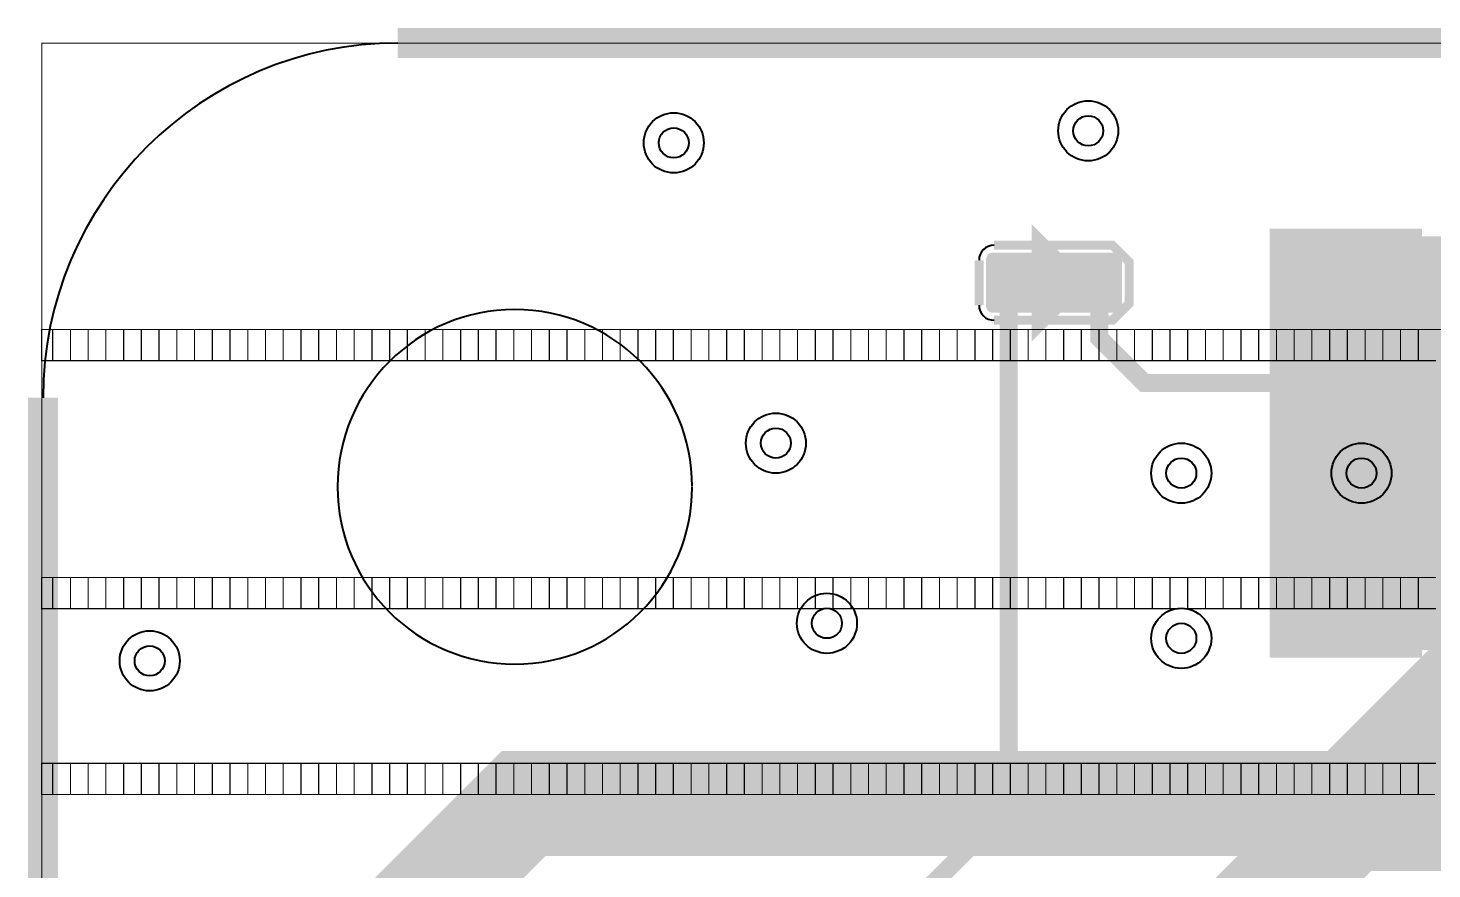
# Model space of a CAD drawing. Extents: x -57 to 2380, y -38 to 1737.
# Drawn here: x -5 to 462.4, y 1398.2 to 1678.2 of the extents above; entities that cross this region are included whole.
import ezdxf

# ---------------------------------------------------------------- set-up
doc = ezdxf.new("R2010")
doc.units = 9
for name, color, linetype, true_color in [('BoardOutline', 7, 'Continuous', 0xff00ff), ('BottomLayer', 7, 'Continuous', 0x0000ff), ('Document', 7, 'Continuous', 0xffffff), ('Hole', 7, 'Continuous', 0x222222), ('Multi-Layer', 7, 'Continuous', 0xc0c0c0), ('TopLayer', 7, 'Continuous', 0xff0000), ('TopSilkLayer', 7, 'Continuous', 0xffff00)]:
    doc.layers.add(name, color=color, linetype=linetype, true_color=true_color)

msp = doc.modelspace()

# ---------------------------------------------------------------- hatches: boundary and pattern name
at = {"layer": 'Document'}
for points in [[(769.13, 1608.89), (410.87, 1608.89), (410.87, 1471.1), (769.13, 1471.1)], [(316.64, 1583.42), (356.64, 1583.42), (356.64, 1603.42), (316.64, 1603.42)], [(334.14, 1593.42), (334.14, 1600.92), (341.64, 1593.42), (334.14, 1585.92)]]:
    msp.add_hatch(color=256, dxfattribs=at).paths.add_polyline_path(points)
at = {"layer": 'TopLayer'}
for points in [[(316.25, 1583.42), (315.98, 1583.44), (315.71, 1583.49), (315.45, 1583.57), (315.2, 1583.68), (314.96, 1583.82), (314.75, 1583.99), (314.55, 1584.19), (314.38, 1584.4), (314.24, 1584.64), (314.13, 1584.89), (314.05, 1585.15), (314, 1585.42), (313.98, 1585.7), (313.98, 1601.15), (314, 1601.42), (314.05, 1601.69), (314.13, 1601.95), (314.24, 1602.2), (314.38, 1602.44), (314.55, 1602.66), (314.75, 1602.85), (314.96, 1603.02), (315.2, 1603.16), (315.45, 1603.27), (315.71, 1603.36), (315.98, 1603.41), (316.25, 1603.42), (326.86, 1603.42), (327.14, 1603.41), (327.41, 1603.36), (327.67, 1603.27), (327.92, 1603.16), (328.16, 1603.02), (328.37, 1602.85), (328.57, 1602.66), (328.73, 1602.44), (328.88, 1602.2), (328.99, 1601.95), (329.07, 1601.69), (329.12, 1601.42), (329.14, 1601.15), (329.14, 1585.7), (329.12, 1585.42), (329.07, 1585.15), (328.99, 1584.89), (328.88, 1584.64), (328.73, 1584.4), (328.57, 1584.19), (328.37, 1583.99), (328.16, 1583.82), (327.92, 1583.68), (327.67, 1583.57), (327.41, 1583.49), (327.14, 1583.44), (326.86, 1583.42)], [(346.41, 1583.42), (346.14, 1583.44), (345.87, 1583.49), (345.6, 1583.57), (345.35, 1583.68), (345.12, 1583.82), (344.9, 1583.99), (344.71, 1584.19), (344.54, 1584.4), (344.4, 1584.64), (344.28, 1584.89), (344.2, 1585.15), (344.15, 1585.42), (344.14, 1585.7), (344.14, 1601.15), (344.15, 1601.42), (344.2, 1601.69), (344.28, 1601.95), (344.4, 1602.2), (344.54, 1602.44), (344.71, 1602.66), (344.9, 1602.85), (345.12, 1603.02), (345.35, 1603.16), (345.6, 1603.27), (345.87, 1603.36), (346.14, 1603.41), (346.41, 1603.42), (357.02, 1603.42), (357.29, 1603.41), (357.57, 1603.36), (357.83, 1603.27), (358.08, 1603.16), (358.31, 1603.02), (358.53, 1602.85), (358.72, 1602.66), (358.89, 1602.44), (359.03, 1602.2), (359.15, 1601.95), (359.23, 1601.69), (359.28, 1601.42), (359.29, 1601.15), (359.29, 1585.7), (359.28, 1585.42), (359.23, 1585.15), (359.15, 1584.89), (359.03, 1584.64), (358.89, 1584.4), (358.72, 1584.19), (358.53, 1583.99), (358.31, 1583.82), (358.08, 1583.68), (357.83, 1583.57), (357.57, 1583.49), (357.29, 1583.44), (357.02, 1583.42)]]:
    msp.add_hatch(color=256, dxfattribs=at).paths.add_polyline_path(points)

# ---------------------------------------------------------------- linework, layer by layer
at = {"layer": 'BoardOutline', "const_width": 10}
for points in [[(2165.35, 1673.22), (118.11, 1673.22)], [(0, 1555.11), (0, 118.11)]]:
    msp.add_lwpolyline(points, dxfattribs=at)
at = {"layer": 'BoardOutline'}
for centre, radius, start, end in [((118.11, 1555.11), 118.11, 90, 180), ((157.09, 1525.46), 59.05, 0.0728, 359.9272)]:
    msp.add_arc(centre, radius, start, end, dxfattribs=at)
at = {"layer": 'BottomLayer', "const_width": 35}
msp.add_lwpolyline([(1900, 215), (1860, 215), (1760, 115), (325, 115), (55, 385), (55, 725), (30, 750), (30, 1290), (160, 1420), (434.96, 1420), (490, 1475.04), (490, 1604.96)], dxfattribs=at)
at = {"layer": 'Document'}
for points, const_width in [([(-0.4, 1673.17), (2283.06, 1673.17), (2283.06, 836.56), (2283.06, -0.05), (-0.4, -0.05), (-0.4, 836.56), (-0.4, 1673.17)], 0.39), ([(334.14, 1593.42), (334.14, 1600.92), (341.64, 1593.42), (334.14, 1585.92), (334.14, 1593.42)], 10)]:
    msp.add_lwpolyline(points, close=True, dxfattribs=dict(at, const_width=const_width))
at = {"layer": 'Document', "const_width": 0.39}
for points in [[(547.33, 1577.82), (-0.54, 1577.82), (-0.54, 1567.47), (3.19, 1567.47), (9.1, 1567.47), (15, 1567.47), (20.91, 1567.47), (26.81, 1567.47), (32.72, 1567.47), (38.62, 1567.47), (44.53, 1567.47), (50.43, 1567.47), (56.34, 1567.47), (62.25, 1567.47), (68.15, 1567.47), (74.06, 1567.47), (79.96, 1567.47), (85.87, 1567.47), (91.77, 1567.47), (97.68, 1567.47), (103.58, 1567.47), (109.49, 1567.47), (115.4, 1567.47), (121.3, 1567.47), (127.21, 1567.47), (133.11, 1567.47), (139.02, 1567.47), (144.92, 1567.47), (150.83, 1567.47), (156.73, 1567.47), (162.64, 1567.47), (168.54, 1567.47), (174.45, 1567.47), (180.36, 1567.47), (186.26, 1567.47), (192.17, 1567.47), (198.07, 1567.47), (203.98, 1567.47), (209.88, 1567.47), (215.79, 1567.47), (221.69, 1567.47), (227.6, 1567.47), (233.51, 1567.47), (239.41, 1567.47), (245.32, 1567.47), (251.22, 1567.47), (257.13, 1567.47), (263.03, 1567.47), (268.94, 1567.47), (268.94, 1577.82)], [(3.19, 1567.47), (3.19, 1577.82)], [(9.1, 1567.47), (9.1, 1577.82)], [(15, 1567.47), (15, 1577.82)], [(20.91, 1567.47), (20.91, 1577.82)], [(26.81, 1567.47), (26.81, 1577.82)], [(32.72, 1567.47), (32.72, 1577.82)], [(38.62, 1567.47), (38.62, 1577.82)], [(44.53, 1567.47), (44.53, 1577.82)], [(50.43, 1567.47), (50.43, 1577.82)], [(56.34, 1567.47), (56.34, 1577.82)], [(62.25, 1567.47), (62.25, 1577.82)], [(68.15, 1567.47), (68.15, 1577.82)], [(74.06, 1567.47), (74.06, 1577.82)], [(79.96, 1567.47), (79.96, 1577.82)], [(85.87, 1567.47), (85.87, 1577.82)], [(91.77, 1567.47), (91.77, 1577.82)], [(97.68, 1567.47), (97.68, 1577.82)], [(103.58, 1567.47), (103.58, 1577.82)], [(109.49, 1567.47), (109.49, 1577.82)], [(115.4, 1567.47), (115.4, 1577.82)], [(121.3, 1567.47), (121.3, 1577.82)], [(127.21, 1567.47), (127.21, 1577.82)], [(133.11, 1567.47), (133.11, 1577.82)], [(139.02, 1567.47), (139.02, 1577.82)], [(144.92, 1567.47), (144.92, 1577.82)], [(150.83, 1567.47), (150.83, 1577.82)], [(156.73, 1567.47), (156.73, 1577.82)], [(162.64, 1567.47), (162.64, 1577.82)], [(168.54, 1567.47), (168.54, 1577.82)], [(174.45, 1567.47), (174.45, 1577.82)], [(180.36, 1567.47), (180.36, 1577.82)], [(186.26, 1567.47), (186.26, 1577.82)], [(192.17, 1567.47), (192.17, 1577.82)], [(198.07, 1567.47), (198.07, 1577.82)], [(203.98, 1567.47), (203.98, 1577.82)], [(209.88, 1567.47), (209.88, 1577.82)], [(215.79, 1567.47), (215.79, 1577.82)], [(221.69, 1567.47), (221.69, 1577.82)], [(227.6, 1567.47), (227.6, 1577.82)], [(233.51, 1567.47), (233.51, 1577.82)], [(239.41, 1567.47), (239.41, 1577.82)], [(245.32, 1567.47), (245.32, 1577.82)], [(251.22, 1567.47), (251.22, 1577.82)], [(257.13, 1567.47), (257.13, 1577.82)], [(263.03, 1567.47), (263.03, 1577.82)], [(274.84, 1577.82), (274.84, 1567.47), (280.75, 1567.47), (286.65, 1567.47), (292.56, 1567.47), (298.47, 1567.47), (304.37, 1567.47), (310.28, 1567.47), (316.18, 1567.47), (322.09, 1567.47), (327.99, 1567.47), (333.9, 1567.47), (339.8, 1567.47), (345.71, 1567.47), (351.62, 1567.47), (357.52, 1567.47), (363.43, 1567.47), (369.33, 1567.47), (375.24, 1567.47), (381.14, 1567.47), (387.05, 1567.47), (392.95, 1567.47), (398.86, 1567.47), (404.76, 1567.47), (410.67, 1567.47), (416.58, 1567.47), (422.48, 1567.47), (428.39, 1567.47), (434.29, 1567.47), (440.2, 1567.47), (446.1, 1567.47), (452.01, 1567.47), (457.91, 1567.47), (463.82, 1567.47)], [(280.75, 1567.47), (280.75, 1577.82)], [(286.65, 1567.47), (286.65, 1577.82)], [(292.56, 1567.47), (292.56, 1577.82)], [(298.47, 1567.47), (298.47, 1577.82)], [(304.37, 1567.47), (304.37, 1577.82)], [(310.28, 1567.47), (310.28, 1577.82)], [(316.18, 1567.47), (316.18, 1577.82)], [(322.09, 1567.47), (322.09, 1577.82)], [(327.99, 1567.47), (327.99, 1577.82)], [(333.9, 1567.47), (333.9, 1577.82)], [(339.8, 1567.47), (339.8, 1577.82)], [(345.71, 1567.47), (345.71, 1577.82)], [(351.62, 1567.47), (351.62, 1577.82)], [(357.52, 1567.47), (357.52, 1577.82)], [(363.43, 1567.47), (363.43, 1577.82)], [(369.33, 1567.47), (369.33, 1577.82)], [(375.24, 1567.47), (375.24, 1577.82)], [(381.14, 1567.47), (381.14, 1577.82)], [(387.05, 1567.47), (387.05, 1577.82)], [(392.95, 1567.47), (392.95, 1577.82)], [(398.86, 1567.47), (398.86, 1577.82)], [(404.76, 1567.47), (404.76, 1577.82)], [(410.67, 1567.47), (410.67, 1577.82)], [(416.58, 1567.47), (416.58, 1577.82)], [(422.48, 1567.47), (422.48, 1577.82)], [(428.39, 1567.47), (428.39, 1577.82)], [(434.29, 1567.47), (434.29, 1577.82)], [(440.2, 1567.47), (440.2, 1577.82)], [(446.1, 1567.47), (446.1, 1577.82)], [(452.01, 1567.47), (452.01, 1577.82)], [(457.91, 1567.47), (457.91, 1577.82)], [(274.84, 1567.47), (268.94, 1567.47)], [(3.19, 1484.9), (3.19, 1495.26), (-0.54, 1495.26), (-0.54, 1484.9), (3.19, 1484.9), (9.1, 1484.9), (15, 1484.9), (20.91, 1484.9), (26.81, 1484.9), (32.72, 1484.9), (38.62, 1484.9), (44.53, 1484.9), (50.43, 1484.9), (56.34, 1484.9), (62.25, 1484.9), (68.15, 1484.9), (74.06, 1484.9), (79.96, 1484.9), (85.87, 1484.9), (91.77, 1484.9), (97.68, 1484.9), (103.58, 1484.9), (109.49, 1484.9), (115.4, 1484.9), (121.3, 1484.9), (127.21, 1484.9), (133.11, 1484.9), (139.02, 1484.9), (144.92, 1484.9), (150.83, 1484.9), (156.73, 1484.9), (162.64, 1484.9), (168.54, 1484.9), (174.45, 1484.9), (180.36, 1484.9), (186.26, 1484.9), (192.17, 1484.9), (198.07, 1484.9), (203.98, 1484.9), (209.88, 1484.9), (215.79, 1484.9), (221.69, 1484.9), (227.6, 1484.9), (233.51, 1484.9), (239.41, 1484.9), (245.32, 1484.9), (245.32, 1495.26), (251.22, 1495.26), (257.13, 1495.26), (257.13, 1484.9), (251.22, 1484.9), (251.22, 1495.26)], [(245.32, 1495.26), (239.41, 1495.26), (233.51, 1495.26), (227.6, 1495.26), (221.69, 1495.26), (215.79, 1495.26), (209.88, 1495.26), (203.98, 1495.26), (198.07, 1495.26), (192.17, 1495.26), (186.26, 1495.26), (180.36, 1495.26), (174.45, 1495.26), (168.54, 1495.26), (162.64, 1495.26), (156.73, 1495.26), (150.83, 1495.26), (144.92, 1495.26), (139.02, 1495.26), (133.11, 1495.26), (127.21, 1495.26), (121.3, 1495.26), (115.4, 1495.26), (109.49, 1495.26), (103.58, 1495.26), (97.68, 1495.26), (91.77, 1495.26), (85.87, 1495.26), (79.96, 1495.26), (74.06, 1495.26), (68.15, 1495.26), (62.25, 1495.26), (56.34, 1495.26), (50.43, 1495.26), (44.53, 1495.26), (38.62, 1495.26), (32.72, 1495.26), (26.81, 1495.26), (20.91, 1495.26), (15, 1495.26), (9.1, 1495.26), (3.19, 1495.26)], [(9.1, 1484.9), (9.1, 1495.26)], [(15, 1484.9), (15, 1495.26)], [(20.91, 1484.9), (20.91, 1495.26)], [(26.81, 1484.9), (26.81, 1495.26)], [(32.72, 1484.9), (32.72, 1495.26)], [(38.62, 1484.9), (38.62, 1495.26)], [(44.53, 1484.9), (44.53, 1495.26)], [(50.43, 1484.9), (50.43, 1495.26)], [(56.34, 1484.9), (56.34, 1495.26)], [(62.25, 1484.9), (62.25, 1495.26)], [(68.15, 1484.9), (68.15, 1495.26)], [(74.06, 1484.9), (74.06, 1495.26)], [(79.96, 1484.9), (79.96, 1495.26)], [(85.87, 1484.9), (85.87, 1495.26)], [(91.77, 1484.9), (91.77, 1495.26)], [(97.68, 1484.9), (97.68, 1495.26)], [(103.58, 1484.9), (103.58, 1495.26)], [(109.49, 1484.9), (109.49, 1495.26)], [(115.4, 1484.9), (115.4, 1495.26)], [(121.3, 1484.9), (121.3, 1495.26)], [(127.21, 1484.9), (127.21, 1495.26)], [(133.11, 1484.9), (133.11, 1495.26)], [(139.02, 1484.9), (139.02, 1495.26)], [(144.92, 1484.9), (144.92, 1495.26)], [(150.83, 1484.9), (150.83, 1495.26)], [(156.73, 1484.9), (156.73, 1495.26)], [(162.64, 1484.9), (162.64, 1495.26)], [(168.54, 1484.9), (168.54, 1495.26)], [(174.45, 1484.9), (174.45, 1495.26)], [(180.36, 1484.9), (180.36, 1495.26)], [(186.26, 1484.9), (186.26, 1495.26)], [(192.17, 1484.9), (192.17, 1495.26)], [(198.07, 1484.9), (198.07, 1495.26)], [(203.98, 1484.9), (203.98, 1495.26)], [(209.88, 1484.9), (209.88, 1495.26)], [(215.79, 1484.9), (215.79, 1495.26)], [(221.69, 1484.9), (221.69, 1495.26)], [(227.6, 1484.9), (227.6, 1495.26)], [(233.51, 1484.9), (233.51, 1495.26)], [(239.41, 1484.9), (239.41, 1495.26)], [(463.82, 1495.26), (457.91, 1495.26), (452.01, 1495.26), (446.1, 1495.26), (440.2, 1495.26), (434.29, 1495.26), (428.39, 1495.26), (422.48, 1495.26), (416.58, 1495.26), (410.67, 1495.26), (404.76, 1495.26), (398.86, 1495.26), (392.95, 1495.26), (387.05, 1495.26), (381.14, 1495.26), (375.24, 1495.26), (369.33, 1495.26), (363.43, 1495.26), (357.52, 1495.26), (351.62, 1495.26), (345.71, 1495.26), (339.8, 1495.26), (333.9, 1495.26), (327.99, 1495.26), (322.09, 1495.26), (316.18, 1495.26), (310.28, 1495.26), (304.37, 1495.26), (298.47, 1495.26), (292.56, 1495.26), (286.65, 1495.26), (280.75, 1495.26), (274.84, 1495.26), (268.94, 1495.26), (263.03, 1495.26), (257.13, 1495.26)], [(263.03, 1484.9), (263.03, 1495.26)], [(268.94, 1484.9), (268.94, 1495.26)], [(274.84, 1484.9), (274.84, 1495.26)], [(280.75, 1484.9), (280.75, 1495.26)], [(286.65, 1484.9), (286.65, 1495.26)], [(292.56, 1484.9), (292.56, 1495.26)], [(298.47, 1484.9), (298.47, 1495.26)], [(304.37, 1484.9), (304.37, 1495.26)], [(310.28, 1484.9), (310.28, 1495.26)], [(316.18, 1484.9), (316.18, 1495.26)], [(322.09, 1484.9), (322.09, 1495.26)], [(327.99, 1484.9), (327.99, 1495.26)], [(333.9, 1484.9), (333.9, 1495.26)], [(339.8, 1484.9), (339.8, 1495.26)], [(345.71, 1484.9), (345.71, 1495.26)], [(351.62, 1484.9), (351.62, 1495.26)], [(357.52, 1484.9), (357.52, 1495.26)], [(363.43, 1484.9), (363.43, 1495.26)], [(369.33, 1484.9), (369.33, 1495.26)], [(375.24, 1484.9), (375.24, 1495.26)], [(381.14, 1484.9), (381.14, 1495.26)], [(387.05, 1484.9), (387.05, 1495.26)], [(392.95, 1484.9), (392.95, 1495.26)], [(398.86, 1484.9), (398.86, 1495.26)], [(404.76, 1484.9), (404.76, 1495.26)], [(410.67, 1484.9), (410.67, 1495.26)], [(416.58, 1484.9), (416.58, 1495.26)], [(422.48, 1484.9), (422.48, 1495.26)], [(428.39, 1484.9), (428.39, 1495.26)], [(434.29, 1484.9), (434.29, 1495.26)], [(440.2, 1484.9), (440.2, 1495.26)], [(446.1, 1484.9), (446.1, 1495.26)], [(452.01, 1484.9), (452.01, 1495.26)], [(457.91, 1484.9), (457.91, 1495.26)], [(251.22, 1484.9), (245.32, 1484.9)], [(257.13, 1484.9), (263.03, 1484.9), (268.94, 1484.9), (274.84, 1484.9), (280.75, 1484.9), (286.65, 1484.9), (292.56, 1484.9), (298.47, 1484.9), (304.37, 1484.9), (310.28, 1484.9), (316.18, 1484.9), (322.09, 1484.9), (327.99, 1484.9), (333.9, 1484.9), (339.8, 1484.9), (345.71, 1484.9), (351.62, 1484.9), (357.52, 1484.9), (363.43, 1484.9), (369.33, 1484.9), (375.24, 1484.9), (381.14, 1484.9), (387.05, 1484.9), (392.95, 1484.9), (398.86, 1484.9), (404.76, 1484.9), (410.67, 1484.9), (416.58, 1484.9), (422.48, 1484.9), (428.39, 1484.9), (434.29, 1484.9), (440.2, 1484.9), (446.1, 1484.9), (452.01, 1484.9), (457.91, 1484.9), (463.82, 1484.9)], [(221.69, 1433.35), (215.79, 1433.35), (209.88, 1433.35), (203.98, 1433.35), (198.07, 1433.35), (192.17, 1433.35), (186.26, 1433.35), (180.36, 1433.35), (174.45, 1433.35), (168.54, 1433.35), (162.64, 1433.35), (156.73, 1433.35), (150.83, 1433.35), (144.92, 1433.35), (139.02, 1433.35), (133.11, 1433.35), (127.21, 1433.35), (121.3, 1433.35), (115.4, 1433.35), (109.49, 1433.35), (103.58, 1433.35), (97.68, 1433.35), (91.77, 1433.35), (85.87, 1433.35), (79.96, 1433.35), (74.06, 1433.35), (68.15, 1433.35), (62.25, 1433.35), (56.34, 1433.35), (50.43, 1433.35), (44.53, 1433.35), (38.62, 1433.35), (32.72, 1433.35), (26.81, 1433.35), (20.91, 1433.35), (15, 1433.35), (9.1, 1433.35), (3.19, 1433.35), (-0.54, 1433.35), (-0.54, 1422.99), (3.19, 1422.99), (9.1, 1422.99), (15, 1422.99), (20.91, 1422.99), (26.81, 1422.99), (32.72, 1422.99), (38.62, 1422.99), (44.53, 1422.99), (50.43, 1422.99), (56.34, 1422.99), (62.25, 1422.99), (68.15, 1422.99), (74.06, 1422.99), (79.96, 1422.99), (85.87, 1422.99), (91.77, 1422.99), (97.68, 1422.99), (103.58, 1422.99), (109.49, 1422.99), (115.4, 1422.99), (121.3, 1422.99), (127.21, 1422.99), (133.11, 1422.99), (139.02, 1422.99), (144.92, 1422.99), (150.83, 1422.99), (156.73, 1422.99), (162.64, 1422.99), (168.54, 1422.99), (174.45, 1422.99), (180.36, 1422.99), (186.26, 1422.99), (192.17, 1422.99), (198.07, 1422.99), (203.98, 1422.99), (209.88, 1422.99), (215.79, 1422.99), (221.69, 1422.99)], [(3.19, 1422.99), (3.19, 1433.35)], [(9.1, 1422.99), (9.1, 1433.35)], [(15, 1422.99), (15, 1433.35)], [(20.91, 1422.99), (20.91, 1433.35)], [(26.81, 1422.99), (26.81, 1433.35)], [(32.72, 1422.99), (32.72, 1433.35)], [(38.62, 1422.99), (38.62, 1433.35)], [(44.53, 1422.99), (44.53, 1433.35)], [(50.43, 1422.99), (50.43, 1433.35)], [(56.34, 1422.99), (56.34, 1433.35)], [(62.25, 1422.99), (62.25, 1433.35)], [(68.15, 1422.99), (68.15, 1433.35)], [(74.06, 1422.99), (74.06, 1433.35)], [(79.96, 1422.99), (79.96, 1433.35)], [(85.87, 1422.99), (85.87, 1433.35)], [(91.77, 1422.99), (91.77, 1433.35)], [(97.68, 1422.99), (97.68, 1433.35)], [(103.58, 1422.99), (103.58, 1433.35)], [(109.49, 1422.99), (109.49, 1433.35)], [(115.4, 1422.99), (115.4, 1433.35)], [(121.3, 1422.99), (121.3, 1433.35)], [(127.21, 1422.99), (127.21, 1433.35)], [(133.11, 1422.99), (133.11, 1433.35)], [(139.02, 1422.99), (139.02, 1433.35)], [(144.92, 1422.99), (144.92, 1433.35)], [(150.83, 1422.99), (150.83, 1433.35)], [(156.73, 1422.99), (156.73, 1433.35)], [(162.64, 1422.99), (162.64, 1433.35)], [(168.54, 1422.99), (168.54, 1433.35)], [(174.45, 1422.99), (174.45, 1433.35)], [(180.36, 1422.99), (180.36, 1433.35)], [(186.26, 1422.99), (186.26, 1433.35)], [(192.17, 1422.99), (192.17, 1433.35)], [(198.07, 1422.99), (198.07, 1433.35)], [(203.98, 1422.99), (203.98, 1433.35)], [(209.88, 1422.99), (209.88, 1433.35)], [(215.79, 1422.99), (215.79, 1433.35)], [(463.82, 1433.35), (457.91, 1433.35), (452.01, 1433.35), (446.1, 1433.35), (440.2, 1433.35), (434.29, 1433.35), (428.39, 1433.35), (422.48, 1433.35), (416.58, 1433.35), (410.67, 1433.35), (404.76, 1433.35), (398.86, 1433.35), (392.95, 1433.35), (387.05, 1433.35), (381.14, 1433.35), (375.24, 1433.35), (369.33, 1433.35), (363.43, 1433.35), (357.52, 1433.35), (351.62, 1433.35), (345.71, 1433.35), (339.8, 1433.35), (333.9, 1433.35), (327.99, 1433.35), (322.09, 1433.35), (316.18, 1433.35), (310.28, 1433.35), (304.37, 1433.35), (298.47, 1433.35), (292.56, 1433.35), (286.65, 1433.35), (280.75, 1433.35), (274.84, 1433.35), (268.94, 1433.35), (263.03, 1433.35), (257.13, 1433.35), (251.22, 1433.35), (245.32, 1433.35), (239.41, 1433.35), (233.51, 1433.35), (233.51, 1422.99), (227.6, 1422.99), (221.69, 1422.99), (221.69, 1433.35), (227.6, 1433.35), (227.6, 1422.99)], [(227.6, 1433.35), (233.51, 1433.35)], [(239.41, 1422.99), (239.41, 1433.35)], [(245.32, 1422.99), (245.32, 1433.35)], [(251.22, 1422.99), (251.22, 1433.35)], [(257.13, 1422.99), (257.13, 1433.35)], [(263.03, 1422.99), (263.03, 1433.35)], [(268.94, 1422.99), (268.94, 1433.35)], [(274.84, 1422.99), (274.84, 1433.35)], [(280.75, 1422.99), (280.75, 1433.35)], [(286.65, 1422.99), (286.65, 1433.35)], [(292.56, 1422.99), (292.56, 1433.35)], [(298.47, 1422.99), (298.47, 1433.35)], [(304.37, 1422.99), (304.37, 1433.35)], [(310.28, 1422.99), (310.28, 1433.35)], [(316.18, 1422.99), (316.18, 1433.35)], [(322.09, 1422.99), (322.09, 1433.35)], [(327.99, 1422.99), (327.99, 1433.35)], [(333.9, 1422.99), (333.9, 1433.35)], [(339.8, 1422.99), (339.8, 1433.35)], [(345.71, 1422.99), (345.71, 1433.35)], [(351.62, 1422.99), (351.62, 1433.35)], [(357.52, 1422.99), (357.52, 1433.35)], [(363.43, 1422.99), (363.43, 1433.35)], [(369.33, 1422.99), (369.33, 1433.35)], [(375.24, 1422.99), (375.24, 1433.35)], [(381.14, 1422.99), (381.14, 1433.35)], [(387.05, 1422.99), (387.05, 1433.35)], [(392.95, 1422.99), (392.95, 1433.35)], [(398.86, 1422.99), (398.86, 1433.35)], [(404.76, 1422.99), (404.76, 1433.35)], [(410.67, 1422.99), (410.67, 1433.35)], [(416.58, 1422.99), (416.58, 1433.35)], [(422.48, 1422.99), (422.48, 1433.35)], [(428.39, 1422.99), (428.39, 1433.35)], [(434.29, 1422.99), (434.29, 1433.35)], [(440.2, 1422.99), (440.2, 1433.35)], [(446.1, 1422.99), (446.1, 1433.35)], [(452.01, 1422.99), (452.01, 1433.35)], [(457.91, 1422.99), (457.91, 1433.35)], [(233.51, 1422.99), (239.41, 1422.99), (245.32, 1422.99), (251.22, 1422.99), (257.13, 1422.99), (263.03, 1422.99), (268.94, 1422.99), (274.84, 1422.99), (280.75, 1422.99), (286.65, 1422.99), (292.56, 1422.99), (298.47, 1422.99), (304.37, 1422.99), (310.28, 1422.99), (316.18, 1422.99), (322.09, 1422.99), (327.99, 1422.99), (333.9, 1422.99), (339.8, 1422.99), (345.71, 1422.99), (351.62, 1422.99), (357.52, 1422.99), (363.43, 1422.99), (369.33, 1422.99), (375.24, 1422.99), (381.14, 1422.99), (387.05, 1422.99), (392.95, 1422.99), (398.86, 1422.99), (404.76, 1422.99), (410.67, 1422.99), (416.58, 1422.99), (422.48, 1422.99), (428.39, 1422.99), (434.29, 1422.99), (440.2, 1422.99), (446.1, 1422.99), (452.01, 1422.99), (457.91, 1422.99), (463.46, 1422.99)]]:
    msp.add_lwpolyline(points, dxfattribs=at)
at = {"layer": 'Document'}
msp.add_arc((157.09, 1525.46), 59.05, 0.0728, 359.9272, dxfattribs=at)
at = {"layer": 'Hole'}
for centre in [(348, 1644), (210, 1640), (244, 1540), (379, 1530), (439, 1530), (261, 1480), (379, 1475), (35.5, 1467.5)]:
    msp.add_circle(centre, 5, dxfattribs=at)
at = {"layer": 'Multi-Layer'}
for centre in [(348, 1644), (210, 1640), (244, 1540), (379, 1530), (439, 1530), (261, 1480), (379, 1475), (35.5, 1467.5)]:
    msp.add_circle(centre, 10, dxfattribs=at)
at = {"layer": 'TopLayer'}
for points, const_width in [([(321.56, 1593.42), (321.56, 1418.56), (224, 1321), (87, 1321), (60.5, 1294.5), (60.5, 1081.5), (142, 1000), (158.12, 1000), (263.52, 894.6)], 6), ([(602.72, 893.42), (602.72, 908.15), (619.29, 924.73), (619.29, 980.92), (559.11, 1041.1), (559.11, 1369.1), (635, 1445), (635, 1530), (605, 1560), (366.72, 1560), (363.36, 1563.36), (351.72, 1575), (351.72, 1593.42)], 6), ([(354.5, 1332.5), (354.5, 1334.5), (435, 1415), (529.96, 1415), (590, 1475.04)], 35)]:
    msp.add_lwpolyline(points, dxfattribs=dict(at, const_width=const_width))
at = {"layer": 'TopSilkLayer'}
for points, const_width in [([(459.13, 1471.1), (410.87, 1471.1), (410.87, 1608.89), (459.13, 1608.89)], 5), ([(316.64, 1605.92), (356.05, 1605.92), (361.64, 1600.33), (361.64, 1586.51), (356.05, 1580.92), (316.64, 1580.92)], 3), ([(311.64, 1585.92), (311.64, 1600.92)], 3)]:
    msp.add_lwpolyline(points, dxfattribs=dict(at, const_width=const_width))
for centre, start, end in [((316.64, 1600.92), 90, 180), ((316.64, 1585.92), 180, 270)]:
    msp.add_arc(centre, 5, start, end, dxfattribs=at)

doc.saveas('drawing.dxf')
